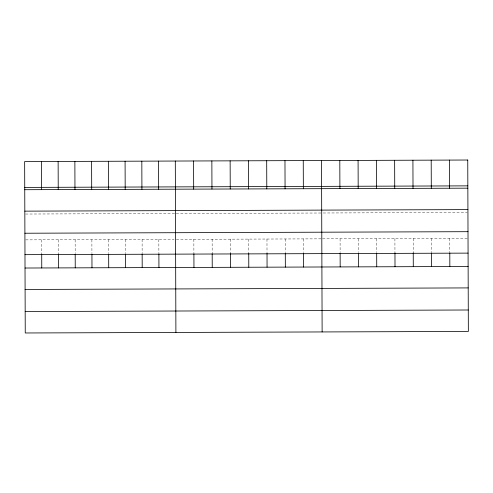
<?xml version="1.0" encoding="UTF-8"?>
<svg xmlns="http://www.w3.org/2000/svg" width="493" height="493" viewBox="0 0 493 493"><rect width="100%" height="100%" fill="white"/><g stroke="black" fill="none" stroke-linecap="round" stroke-linejoin="round"><path stroke-width="0.37" stroke-dasharray="2.46 1.85" d="M25.593 214.036L174.725 213.512M176.248 213.512L320.949 213.007M323.235 212.994L467.173 212.495M25.685 239.875L174.054 239.358M176.34 239.351L321.042 238.846M322.564 238.84L467.265 238.335M449.745 238.396L449.795 252.089M431.467 238.464L431.517 252.151M413.189 238.526L413.239 252.977M394.911 238.587L394.961 253.038M376.634 238.655L376.683 252.342M358.356 238.717L358.405 252.41M340.078 238.778L340.127 252.471M303.522 238.908L303.571 252.601M285.244 238.969L285.293 252.662M266.966 239.037L267.015 252.724M248.688 239.099L248.737 252.792M230.41 239.16L230.465 253.618M212.132 239.228L212.181 252.921M193.854 239.29L193.903 252.983M158.838 239.413L158.888 253.106M142.101 239.469L142.144 253.162M125.358 239.53L125.407 253.223M108.62 239.586L108.67 253.279M91.883 239.647L91.926 253.34M75.139 239.703L75.189 253.396M58.402 239.764L58.451 254.215M41.665 239.82L41.714 254.277"/><path stroke-width="0.74" d="M24.742 187.414L467.845 185.867M24.749 189.713L467.851 188.166M24.823 211.146L467.925 209.599M24.903 233.232L468.005 231.685M24.977 254.665L468.079 253.119M25.02 268.026L468.122 266.479M25.094 289.459L468.196 287.912M25.174 311.545L468.276 309.998M449.474 160.089L449.573 188.234M449.795 252.847L449.844 266.54M431.196 160.151L431.295 188.295M431.517 252.915L431.566 266.608M412.918 160.213L413.017 188.357M413.239 252.977L413.288 266.67M394.64 160.28L394.739 188.425M394.961 253.038L395.01 266.731M376.362 160.342L376.461 188.486M376.683 253.106L376.732 266.799M358.084 160.404L358.183 188.548M358.405 253.168L358.454 266.861M339.806 160.471L339.905 188.616M340.127 253.229L340.176 266.923M321.528 160.533L322.126 331.943M303.25 160.595L303.349 188.739M303.571 253.359L303.62 267.052M284.972 160.663L285.071 188.807M285.299 253.427L285.342 267.114M266.695 160.724L266.793 188.868M267.021 253.488L267.064 267.181M248.417 160.786L248.515 188.93M248.743 253.55L248.786 267.243M230.139 160.854L230.237 188.998M230.465 253.618L230.508 267.305M211.861 160.915L211.959 189.059M212.187 253.679L212.23 267.372M193.583 160.983L193.681 189.121M193.909 253.741L193.952 267.434M175.305 161.045L175.902 332.448M158.567 161.1L158.666 189.244M158.888 253.864L158.937 267.557M141.824 161.162L141.922 189.306M142.15 253.926L142.2 267.613M125.086 161.217L125.185 189.361M125.413 253.981L125.456 267.674M108.349 161.279L108.448 189.423M108.67 254.043L108.719 267.73M91.606 161.334L91.704 189.478M91.932 254.098L91.981 267.791M74.868 161.396L74.967 189.54M75.195 254.16L75.238 267.847M58.131 161.451L58.229 189.595M58.451 254.215L58.501 267.909M41.387 161.513L41.486 189.657M41.714 254.277L41.763 267.964M467.752 160.022L24.65 161.568L25.248 332.978L468.35 331.432L467.752 160.022"/></g></svg>
